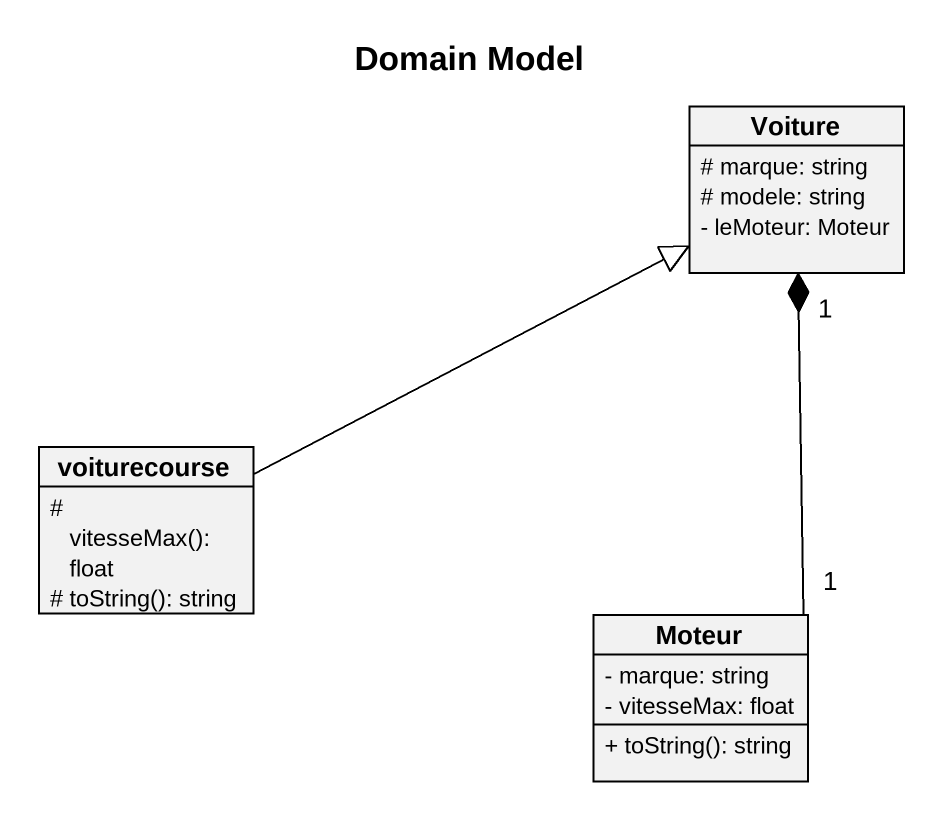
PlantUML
@startuml
title Domain Model
hide circle
hide empty members
skinparam classAttributeIconSize 0
class Voiture {
  # marque: string
  # modele: string
  - leMoteur: Moteur
}
class voiturecourse {
  # vitesseMax(): float
  # toString(): string
}
class Moteur {
  - marque: string
  - vitesseMax: float
  + toString(): string
}
voiturecourse -right-|> Voiture
Moteur "1" -up-* "1" Voiture
@enduml
